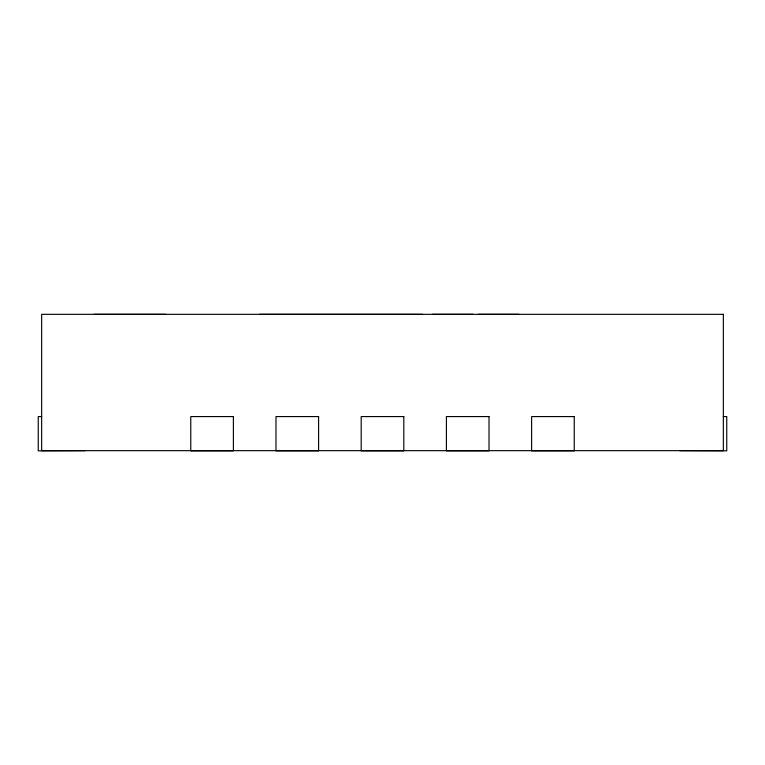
<?xml version="1.0" encoding="UTF-8"?>
<svg xmlns="http://www.w3.org/2000/svg" width="765" height="765" viewBox="0 0 765 765"><rect width="100%" height="100%" fill="white"/><g stroke="black" fill="none" stroke-linecap="round" stroke-linejoin="round"><path stroke-width="1.15" d="M41.654 416.581L38.25 416.581L38.25 450.843L85.116 450.671M723.346 416.581L726.75 416.581L726.75 450.843L679.884 450.671M518.928 314.329L478.402 314.329M473.047 314.329L432.521 314.329M422.576 314.329L259.698 314.329M165.776 314.329L94.057 314.329M723.346 314.329L41.654 314.329L41.654 450.671L723.346 450.671L723.346 314.329M233.382 416.581L190.772 416.581L190.772 450.843L233.382 450.843L233.382 416.581M318.594 416.581L275.983 416.581L275.983 450.843L318.594 450.843L318.594 416.581M403.805 416.581L361.195 416.581L361.195 450.843L403.805 450.843L403.805 416.581M489.017 416.581L446.406 416.581L446.406 450.843L489.017 450.843L489.017 416.581M574.228 416.581L531.618 416.581L531.618 450.843L574.228 450.843L574.228 416.581"/></g></svg>
